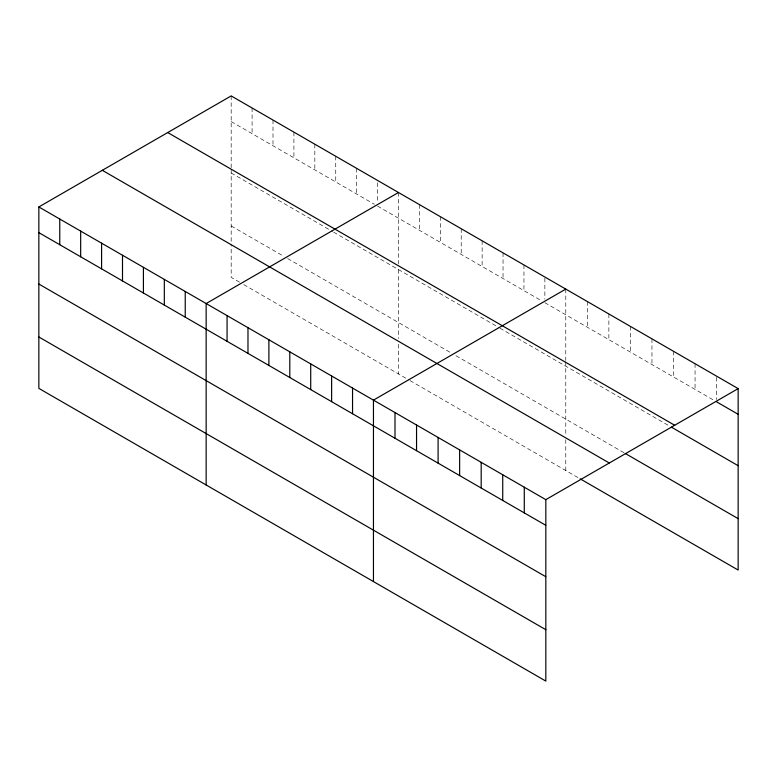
<?xml version="1.0" encoding="UTF-8"?>
<svg xmlns="http://www.w3.org/2000/svg" width="777" height="777" viewBox="0 0 777 777"><rect width="100%" height="100%" fill="white"/><g stroke="black" fill="none" stroke-linecap="round" stroke-linejoin="round"><path stroke-width="0.58" stroke-dasharray="3.88 2.91" d="M231.177 95.911L231.177 168.424M231.177 121.591L374.427 204.302M377.564 206.109L541.734 300.893M544.862 302.7L713.529 400.077M231.177 172.989L332.605 231.556M333.644 232.158L498.863 327.535M499.902 328.147L670.434 426.592M231.177 225.952L283.459 256.138M287.645 258.547L451.806 353.331M455.992 355.74L624.261 452.894M239.539 282.177L231.177 277.35L231.177 244.221M243.725 284.596L408.935 379.972M409.984 380.575L579.118 478.234M716.608 377.34L716.608 399.524M695.056 363.733L695.056 389.413M673.513 351.291L673.513 376.971M651.961 338.859L651.961 364.53M630.419 326.418L630.419 352.098M608.867 313.976L608.867 339.656M587.325 301.534L587.325 327.214M565.782 289.093L565.782 360.46M565.782 361.606L565.782 436.266M565.782 439.695L565.782 470.532M544.862 278.185L544.862 299.203M523.951 264.947L523.951 290.627M503.04 252.875L503.04 278.555M482.128 240.802L482.128 266.482M461.217 228.729L461.217 254.409M440.306 216.657L440.306 242.337M419.386 204.574L419.386 230.254M398.475 192.502L398.475 263.869M398.475 269.58L398.475 338.529M398.475 344.24L398.475 373.941M377.564 182.77L377.564 202.612M356.653 168.356L356.653 194.036M335.742 156.284L335.742 181.964M314.831 144.211L314.831 169.891M293.91 132.139L293.91 157.818M272.999 120.066L272.999 145.746M252.088 107.993L252.088 133.673M231.177 169.571L231.177 243.084"/><path stroke-width="1.17" d="M38.85 206.954L545.823 499.65L545.823 681.089L38.85 388.383L38.85 206.954L231.177 95.911L738.15 388.617L738.15 570.046L580.147 478.826M398.475 192.502L206.148 303.545L206.148 484.974M565.782 289.093L373.455 400.136L373.455 581.565M545.823 499.65L738.15 388.617M716.608 401.855L738.15 414.296M167.706 132.556L674.679 425.252M671.454 427.185L738.15 465.695M625.291 453.486L738.15 518.647M102.321 170.309L609.294 463.005M38.85 232.634L545.823 525.33M38.85 284.032L545.823 576.728M38.85 336.985L545.823 629.691M524.281 487.208L524.281 512.888M502.729 474.776L502.729 500.456M481.186 462.334L481.186 488.014M459.634 449.893L459.634 475.573M438.092 437.451L438.092 463.131M416.55 425.009L416.55 450.689M394.998 412.577L394.998 438.257M352.544 388.063L352.544 413.743M331.624 375.99L331.624 401.67M310.713 363.918L310.713 389.598M289.802 351.835L289.802 377.515M268.891 339.763L268.891 365.443M247.98 327.69L247.98 353.37M227.069 315.617L227.069 341.297M185.237 291.472L185.237 317.152M164.326 279.399L164.326 305.079M143.415 267.327L143.415 293.007M122.504 255.244L122.504 280.924M101.593 243.172L101.593 268.852M80.672 231.099L80.672 256.779M59.761 219.027L59.761 244.706"/></g></svg>
